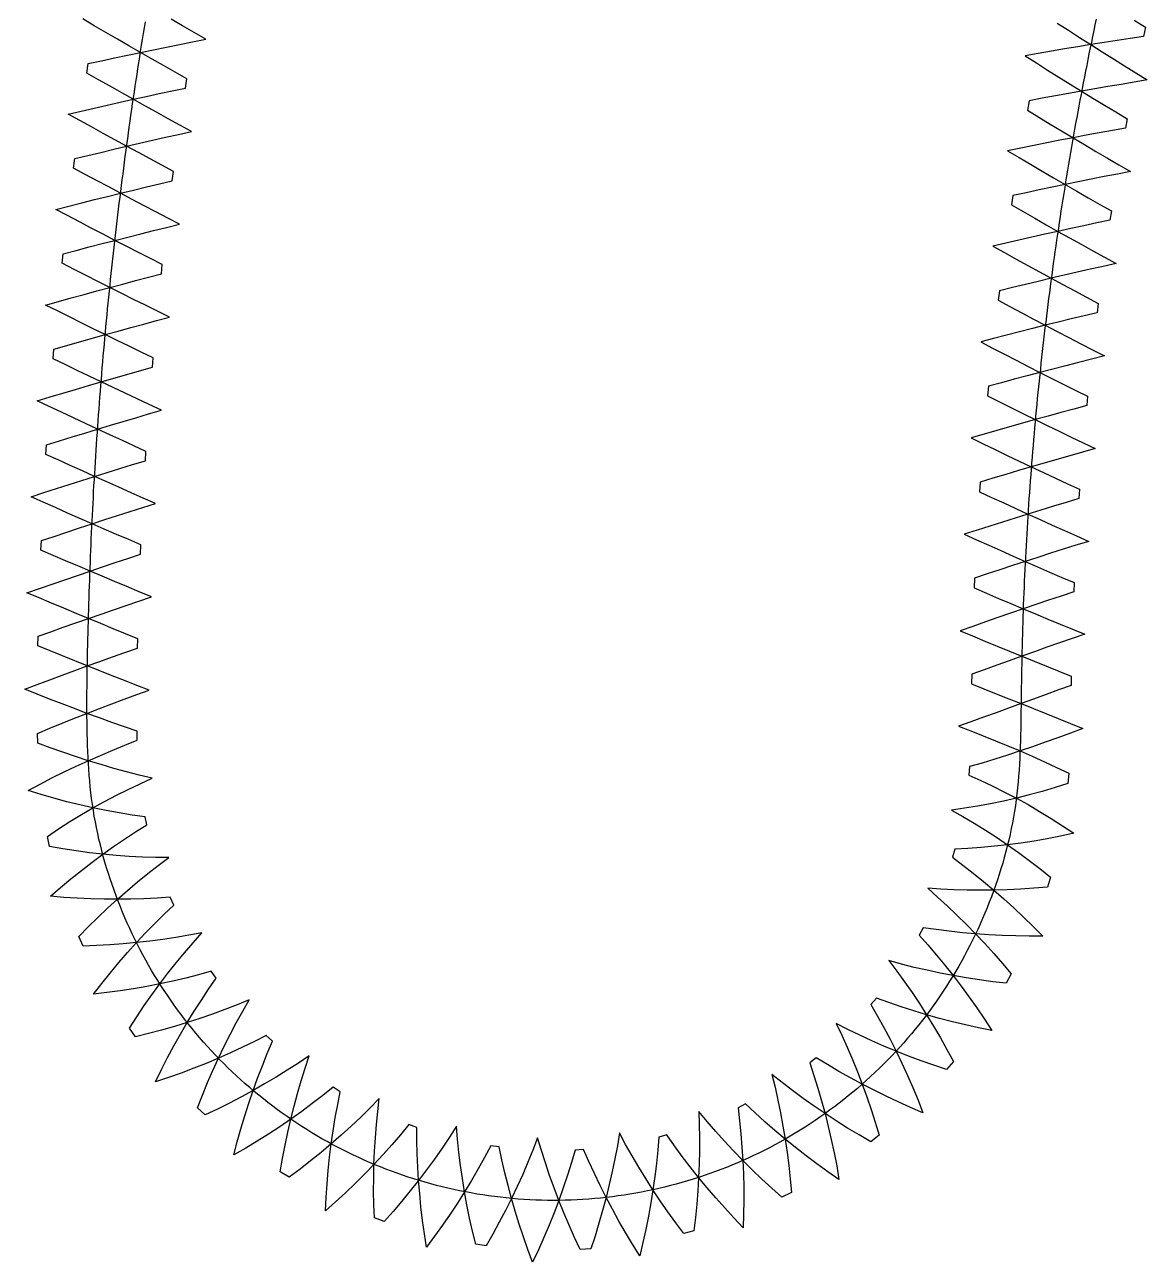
# Model space of a CAD drawing. Header units: metres. Extents: x -142 to 142, y -17 to 142.
# Drawn here: x -142 to -105.94, y -16.99 to 22.76 of the extents above; entities that cross this region are included whole.
import ezdxf

# ---------------------------------------------------------------- set-up
doc = ezdxf.new("R2010")
doc.units = ezdxf.units.M
for name, color, linetype in [('contour', 1, 'Continuous'), ('inner', 5, 'Continuous'), ('outer', 3, 'Continuous')]:
    doc.layers.add(name, color=color, linetype=linetype)

msp = doc.modelspace()

# ---------------------------------------------------------------- linework, layer by layer
at = {"layer": 'contour'}
msp.add_lwpolyline([(-107.582, 22.938), (-107.621, 22.752), (-107.66, 22.566), (-107.699, 22.381), (-107.738, 22.195), (-107.776, 22.009), (-107.814, 21.823), (-107.851, 21.637), (-107.888, 21.451), (-107.925, 21.264), (-107.962, 21.078), (-107.998, 20.892), (-108.034, 20.706), (-108.069, 20.519), (-108.104, 20.333), (-108.139, 20.146), (-108.174, 19.96), (-108.208, 19.773), (-108.242, 19.586), (-108.276, 19.399), (-108.309, 19.213), (-108.342, 19.026), (-108.375, 18.839), (-108.407, 18.652), (-108.439, 18.465), (-108.471, 18.278), (-108.502, 18.09), (-108.533, 17.903), (-108.564, 17.716), (-108.594, 17.529), (-108.625, 17.341), (-108.654, 17.154), (-108.684, 16.966), (-108.713, 16.779), (-108.742, 16.591), (-108.77, 16.404), (-108.798, 16.216), (-108.826, 16.028), (-108.853, 15.84), (-108.881, 15.653), (-108.908, 15.465), (-108.934, 15.277), (-108.96, 15.089), (-108.986, 14.901), (-109.012, 14.713), (-109.037, 14.525), (-109.062, 14.336), (-109.086, 14.148), (-109.111, 13.96), (-109.134, 13.772), (-109.158, 13.583), (-109.181, 13.395), (-109.204, 13.207), (-109.227, 13.018), (-109.249, 12.83), (-109.271, 12.641), (-109.293, 12.453), (-109.314, 12.264), (-109.335, 12.076), (-109.356, 11.887), (-109.376, 11.698), (-109.396, 11.51), (-109.416, 11.321), (-109.435, 11.132), (-109.454, 10.943), (-109.473, 10.754), (-109.491, 10.565), (-109.51, 10.377), (-109.527, 10.188), (-109.545, 9.999), (-109.562, 9.81), (-109.578, 9.621), (-109.595, 9.432), (-109.611, 9.242), (-109.627, 9.053), (-109.642, 8.864), (-109.657, 8.675), (-109.672, 8.486), (-109.686, 8.297), (-109.701, 8.107), (-109.714, 7.918), (-109.728, 7.729), (-109.741, 7.539), (-109.754, 7.35), (-109.767, 7.161), (-109.779, 6.971), (-109.791, 6.782), (-109.802, 6.592), (-109.814, 6.403), (-109.825, 6.214), (-109.835, 6.024), (-109.846, 5.834), (-109.856, 5.645), (-109.865, 5.455), (-109.875, 5.266), (-109.884, 5.076), (-109.892, 4.887), (-109.9, 4.697), (-109.908, 4.508), (-109.916, 4.318), (-109.923, 4.128), (-109.929, 3.939), (-109.936, 3.749), (-109.942, 3.559), (-109.947, 3.37), (-109.953, 3.18), (-109.958, 2.991), (-109.962, 2.801), (-109.967, 2.611), (-109.971, 2.422), (-109.975, 2.232), (-109.978, 2.042), (-109.982, 1.852), (-109.985, 1.663), (-109.988, 1.473), (-109.991, 1.283), (-109.994, 1.093), (-109.996, 0.903), (-109.999, 0.713), (-110.002, 0.523), (-110.004, 0.333), (-110.008, 0.143), (-110.012, -0.047), (-110.017, -0.237), (-110.023, -0.426), (-110.03, -0.616), (-110.038, -0.805), (-110.048, -0.995), (-110.06, -1.184), (-110.074, -1.373), (-110.089, -1.562), (-110.108, -1.75), (-110.128, -1.938), (-110.151, -2.126), (-110.178, -2.314), (-110.207, -2.501), (-110.238, -2.688), (-110.273, -2.874), (-110.31, -3.06), (-110.35, -3.246), (-110.392, -3.431), (-110.437, -3.615), (-110.484, -3.799), (-110.534, -3.983), (-110.586, -4.165), (-110.641, -4.347), (-110.698, -4.529), (-110.757, -4.709), (-110.818, -4.889), (-110.882, -5.068), (-110.948, -5.246), (-111.016, -5.424), (-111.086, -5.6), (-111.158, -5.776), (-111.232, -5.951), (-111.309, -6.124), (-111.387, -6.297), (-111.468, -6.469), (-111.551, -6.639), (-111.636, -6.809), (-111.723, -6.978), (-111.812, -7.145), (-111.903, -7.311), (-111.996, -7.476), (-112.092, -7.64), (-112.189, -7.803), (-112.289, -7.964), (-112.391, -8.125), (-112.494, -8.284), (-112.6, -8.441), (-112.708, -8.597), (-112.818, -8.752), (-112.929, -8.905), (-113.043, -9.057), (-113.159, -9.208), (-113.276, -9.357), (-113.395, -9.505), (-113.517, -9.651), (-113.64, -9.795), (-113.765, -9.938), (-113.891, -10.08), (-114.02, -10.219), (-114.15, -10.357), (-114.282, -10.494), (-114.416, -10.629), (-114.551, -10.762), (-114.688, -10.893), (-114.827, -11.023), (-114.967, -11.15), (-115.109, -11.276), (-115.252, -11.401), (-115.397, -11.523), (-115.544, -11.644), (-115.692, -11.762), (-115.841, -11.879), (-115.992, -11.994), (-116.145, -12.107), (-116.299, -12.218), (-116.454, -12.327), (-116.61, -12.434), (-116.768, -12.54), (-116.928, -12.643), (-117.088, -12.744), (-117.25, -12.843), (-117.413, -12.94), (-117.578, -13.035), (-117.743, -13.128), (-117.91, -13.218), (-118.078, -13.307), (-118.247, -13.394), (-118.417, -13.478), (-118.588, -13.56), (-118.76, -13.64), (-118.933, -13.718), (-119.107, -13.794), (-119.282, -13.867), (-119.458, -13.938), (-119.634, -14.007), (-119.812, -14.074), (-119.991, -14.139), (-120.17, -14.201), (-120.35, -14.261), (-120.531, -14.319), (-120.712, -14.374), (-120.894, -14.427), (-121.077, -14.478), (-121.261, -14.526), (-121.445, -14.573), (-121.629, -14.616), (-121.815, -14.658), (-122, -14.697), (-122.187, -14.734), (-122.373, -14.768), (-122.56, -14.8), (-122.748, -14.83), (-122.935, -14.857), (-123.124, -14.882), (-123.312, -14.905), (-123.501, -14.925), (-123.69, -14.943), (-123.879, -14.958), (-124.068, -14.971), (-124.258, -14.982), (-124.447, -14.99), (-124.637, -14.996), (-124.827, -14.999), (-125.016, -15), (-125.206, -14.999), (-125.396, -14.995), (-125.586, -14.989), (-125.775, -14.98), (-125.965, -14.969), (-126.154, -14.955), (-126.343, -14.94), (-126.532, -14.921), (-126.721, -14.901), (-126.909, -14.878), (-127.097, -14.853), (-127.285, -14.825), (-127.472, -14.795), (-127.659, -14.762), (-127.846, -14.728), (-128.032, -14.69), (-128.218, -14.651), (-128.403, -14.609), (-128.587, -14.565), (-128.771, -14.518), (-128.954, -14.469), (-129.137, -14.418), (-129.319, -14.365), (-129.501, -14.309), (-129.681, -14.251), (-129.861, -14.19), (-130.04, -14.128), (-130.219, -14.063), (-130.396, -13.996), (-130.573, -13.926), (-130.749, -13.855), (-130.924, -13.781), (-131.097, -13.705), (-131.27, -13.627), (-131.442, -13.546), (-131.613, -13.464), (-131.783, -13.379), (-131.952, -13.292), (-132.119, -13.203), (-132.286, -13.112), (-132.451, -13.019), (-132.615, -12.923), (-132.778, -12.826), (-132.94, -12.726), (-133.1, -12.625), (-133.259, -12.522), (-133.417, -12.416), (-133.573, -12.309), (-133.728, -12.199), (-133.882, -12.088), (-134.034, -11.974), (-134.185, -11.859), (-134.334, -11.742), (-134.482, -11.623), (-134.628, -11.502), (-134.773, -11.379), (-134.916, -11.255), (-135.058, -11.128), (-135.198, -11), (-135.336, -10.87), (-135.473, -10.739), (-135.608, -10.605), (-135.741, -10.47), (-135.873, -10.334), (-136.003, -10.195), (-136.131, -10.055), (-136.257, -9.913), (-136.382, -9.77), (-136.505, -9.625), (-136.625, -9.479), (-136.744, -9.331), (-136.862, -9.182), (-136.977, -9.031), (-137.09, -8.879), (-137.201, -8.725), (-137.311, -8.57), (-137.418, -8.414), (-137.524, -8.256), (-137.627, -8.097), (-137.728, -7.937), (-137.827, -7.775), (-137.925, -7.612), (-138.02, -7.448), (-138.113, -7.283), (-138.204, -7.116), (-138.292, -6.948), (-138.379, -6.78), (-138.464, -6.61), (-138.546, -6.439), (-138.627, -6.267), (-138.705, -6.094), (-138.781, -5.92), (-138.855, -5.745), (-138.927, -5.57), (-138.997, -5.393), (-139.065, -5.215), (-139.13, -5.037), (-139.193, -4.858), (-139.254, -4.678), (-139.313, -4.497), (-139.369, -4.316), (-139.423, -4.134), (-139.475, -3.951), (-139.524, -3.767), (-139.57, -3.583), (-139.615, -3.399), (-139.656, -3.214), (-139.695, -3.028), (-139.731, -2.842), (-139.765, -2.656), (-139.795, -2.469), (-139.824, -2.281), (-139.849, -2.094), (-139.872, -1.906), (-139.892, -1.717), (-139.911, -1.529), (-139.927, -1.34), (-139.941, -1.151), (-139.953, -0.962), (-139.964, -0.772), (-139.973, -0.583), (-139.98, -0.393), (-139.986, -0.203), (-139.991, -0.013), (-139.994, 0.177), (-139.997, 0.367), (-139.999, 0.556), (-140, 0.746), (-140, 0.936), (-140, 1.126), (-139.999, 1.316), (-139.998, 1.506), (-139.996, 1.695), (-139.993, 1.885), (-139.99, 2.075), (-139.987, 2.265), (-139.983, 2.454), (-139.979, 2.644), (-139.974, 2.834), (-139.97, 3.023), (-139.965, 3.213), (-139.959, 3.403), (-139.954, 3.593), (-139.948, 3.782), (-139.943, 3.972), (-139.937, 4.162), (-139.931, 4.351), (-139.925, 4.541), (-139.918, 4.731), (-139.912, 4.92), (-139.905, 5.11), (-139.898, 5.3), (-139.891, 5.489), (-139.884, 5.679), (-139.876, 5.868), (-139.868, 6.058), (-139.86, 6.248), (-139.852, 6.437), (-139.843, 6.627), (-139.834, 6.816), (-139.825, 7.006), (-139.815, 7.196), (-139.805, 7.385), (-139.795, 7.575), (-139.785, 7.764), (-139.774, 7.954), (-139.763, 8.143), (-139.752, 8.332), (-139.741, 8.522), (-139.729, 8.711), (-139.717, 8.901), (-139.705, 9.09), (-139.692, 9.279), (-139.679, 9.469), (-139.666, 9.658), (-139.653, 9.847), (-139.64, 10.037), (-139.626, 10.226), (-139.612, 10.415), (-139.598, 10.605), (-139.583, 10.794), (-139.568, 10.983), (-139.553, 11.172), (-139.538, 11.361), (-139.523, 11.55), (-139.507, 11.74), (-139.491, 11.929), (-139.475, 12.118), (-139.458, 12.307), (-139.441, 12.496), (-139.424, 12.685), (-139.407, 12.874), (-139.389, 13.063), (-139.371, 13.252), (-139.353, 13.441), (-139.335, 13.63), (-139.316, 13.818), (-139.298, 14.007), (-139.278, 14.196), (-139.259, 14.385), (-139.239, 14.574), (-139.22, 14.762), (-139.199, 14.951), (-139.179, 15.14), (-139.158, 15.328), (-139.137, 15.517), (-139.116, 15.706), (-139.095, 15.894), (-139.073, 16.083), (-139.051, 16.271), (-139.029, 16.46), (-139.007, 16.648), (-138.984, 16.837), (-138.961, 17.025), (-138.938, 17.213), (-138.914, 17.402), (-138.891, 17.59), (-138.867, 17.778), (-138.842, 17.966), (-138.818, 18.155), (-138.793, 18.343), (-138.768, 18.531), (-138.743, 18.719), (-138.717, 18.907), (-138.692, 19.095), (-138.666, 19.283), (-138.639, 19.471), (-138.613, 19.659), (-138.586, 19.847), (-138.559, 20.035), (-138.532, 20.222), (-138.504, 20.41), (-138.476, 20.598), (-138.448, 20.786), (-138.42, 20.973), (-138.392, 21.161), (-138.363, 21.348), (-138.334, 21.536), (-138.304, 21.724), (-138.275, 21.911), (-138.245, 22.098), (-138.215, 22.286), (-138.185, 22.473), (-138.154, 22.66), (-138.123, 22.848)], dxfattribs=at)
at = {"layer": 'inner'}
msp.add_lwpolyline([(-108.835, 22.811), (-108.475, 22.578), (-108.114, 22.347), (-107.753, 22.117), (-107.392, 21.888), (-107.03, 21.66), (-106.668, 21.433), (-106.305, 21.208), (-105.942, 20.983), (-106.364, 20.913), (-106.785, 20.842), (-107.206, 20.771), (-107.628, 20.698), (-108.049, 20.624), (-108.471, 20.549), (-108.892, 20.473), (-109.314, 20.395), (-109.735, 20.317), (-109.791, 20.013), (-109.425, 19.79), (-109.058, 19.568), (-108.692, 19.347), (-108.324, 19.127), (-107.957, 18.908), (-107.589, 18.69), (-107.22, 18.473), (-106.851, 18.257), (-106.482, 18.042), (-106.902, 17.961), (-107.321, 17.879), (-107.74, 17.796), (-108.159, 17.711), (-108.579, 17.625), (-108.998, 17.539), (-109.417, 17.451), (-109.836, 17.362), (-110.255, 17.272), (-110.303, 16.967), (-109.931, 16.754), (-109.558, 16.542), (-109.185, 16.331), (-108.812, 16.121), (-108.439, 15.912), (-108.065, 15.705), (-107.69, 15.498), (-107.316, 15.293), (-106.941, 15.088), (-107.358, 14.995), (-107.775, 14.902), (-108.191, 14.807), (-108.608, 14.711), (-109.025, 14.614), (-109.442, 14.515), (-109.858, 14.416), (-110.275, 14.315), (-110.691, 14.213), (-110.73, 13.907), (-110.352, 13.705), (-109.974, 13.503), (-109.596, 13.303), (-109.217, 13.103), (-108.838, 12.905), (-108.458, 12.708), (-108.078, 12.512), (-107.698, 12.317), (-107.317, 12.123), (-107.732, 12.018), (-108.146, 11.913), (-108.56, 11.807), (-108.974, 11.699), (-109.388, 11.59), (-109.801, 11.481), (-110.215, 11.37), (-110.629, 11.258), (-111.042, 11.144), (-111.073, 10.837), (-110.689, 10.645), (-110.306, 10.454), (-109.922, 10.264), (-109.538, 10.075), (-109.153, 9.888), (-108.768, 9.701), (-108.383, 9.516), (-107.998, 9.332), (-107.612, 9.148), (-108.023, 9.032), (-108.434, 8.915), (-108.845, 8.798), (-109.256, 8.679), (-109.666, 8.558), (-110.077, 8.437), (-110.487, 8.315), (-110.898, 8.191), (-111.308, 8.067), (-111.33, 7.759), (-110.941, 7.578), (-110.553, 7.397), (-110.164, 7.218), (-109.774, 7.04), (-109.385, 6.863), (-108.995, 6.686), (-108.605, 6.512), (-108.215, 6.338), (-107.824, 6.165), (-108.232, 6.038), (-108.64, 5.91), (-109.047, 5.781), (-109.455, 5.651), (-109.862, 5.52), (-110.269, 5.387), (-110.676, 5.254), (-111.083, 5.119), (-111.489, 4.983), (-111.503, 4.674), (-111.109, 4.503), (-110.716, 4.334), (-110.322, 4.166), (-109.927, 3.999), (-109.533, 3.833), (-109.138, 3.669), (-108.743, 3.506), (-108.347, 3.344), (-107.952, 3.183), (-108.356, 3.044), (-108.759, 2.904), (-109.163, 2.762), (-109.566, 2.62), (-109.969, 2.477), (-110.373, 2.333), (-110.776, 2.188), (-111.178, 2.043), (-111.581, 1.896), (-111.586, 1.59), (-111.189, 1.43), (-110.791, 1.271), (-110.393, 1.113), (-109.996, 0.955), (-109.598, 0.797), (-109.2, 0.639), (-108.802, 0.48), (-108.405, 0.319), (-108.007, 0.156), (-108.41, 0.007), (-108.814, -0.141), (-109.218, -0.286), (-109.623, -0.429), (-110.028, -0.567), (-110.434, -0.701), (-110.841, -0.83), (-111.248, -0.954), (-111.656, -1.068), (-111.677, -1.344), (-111.291, -1.518), (-110.907, -1.699), (-110.525, -1.887), (-110.146, -2.085), (-109.771, -2.291), (-109.398, -2.507), (-109.028, -2.731), (-108.663, -2.966), (-108.301, -3.21), (-108.726, -3.301), (-109.152, -3.384), (-109.577, -3.458), (-110.003, -3.524), (-110.428, -3.58), (-110.853, -3.627), (-111.277, -3.666), (-111.7, -3.697), (-112.122, -3.718), (-112.202, -3.977), (-111.863, -4.231), (-111.529, -4.493), (-111.197, -4.761), (-110.871, -5.036), (-110.548, -5.318), (-110.229, -5.607), (-109.914, -5.901), (-109.604, -6.204), (-109.299, -6.515), (-109.734, -6.515), (-110.167, -6.508), (-110.598, -6.493), (-111.027, -6.471), (-111.455, -6.441), (-111.881, -6.403), (-112.304, -6.357), (-112.726, -6.304), (-113.144, -6.242), (-113.272, -6.481), (-112.991, -6.797), (-112.714, -7.119), (-112.442, -7.447), (-112.176, -7.781), (-111.916, -8.122), (-111.661, -8.468), (-111.412, -8.82), (-111.169, -9.179), (-110.933, -9.545), (-111.359, -9.46), (-111.782, -9.366), (-112.201, -9.264), (-112.618, -9.156), (-113.03, -9.041), (-113.439, -8.917), (-113.845, -8.786), (-114.247, -8.649), (-114.644, -8.504), (-114.818, -8.711), (-114.606, -9.078), (-114.401, -9.449), (-114.201, -9.826), (-114.008, -10.207), (-113.822, -10.593), (-113.643, -10.984), (-113.47, -11.379), (-113.304, -11.779), (-113.146, -12.185), (-113.547, -12.015), (-113.942, -11.838), (-114.332, -11.654), (-114.718, -11.464), (-115.099, -11.268), (-115.475, -11.064), (-115.846, -10.855), (-116.212, -10.639), (-116.572, -10.417), (-116.783, -10.585), (-116.65, -10.987), (-116.524, -11.392), (-116.404, -11.801), (-116.292, -12.213), (-116.187, -12.629), (-116.09, -13.048), (-116.001, -13.47), (-115.918, -13.895), (-115.846, -14.325), (-116.204, -14.078), (-116.555, -13.825), (-116.901, -13.566), (-117.24, -13.302), (-117.574, -13.033), (-117.901, -12.757), (-118.222, -12.477), (-118.537, -12.192), (-118.845, -11.903), (-119.086, -12.024), (-119.036, -12.444), (-118.994, -12.867), (-118.96, -13.292), (-118.933, -13.718), (-118.914, -14.146), (-118.904, -14.576), (-118.901, -15.008), (-118.906, -15.441), (-118.921, -15.876), (-119.223, -15.562), (-119.516, -15.243), (-119.802, -14.92), (-120.081, -14.593), (-120.354, -14.262), (-120.619, -13.927), (-120.876, -13.588), (-121.127, -13.245), (-121.371, -12.899), (-121.631, -12.969), (-121.667, -13.391), (-121.711, -13.814), (-121.763, -14.236), (-121.823, -14.66), (-121.891, -15.083), (-121.968, -15.506), (-122.052, -15.929), (-122.144, -16.352), (-122.246, -16.775), (-122.479, -16.407), (-122.702, -16.036), (-122.917, -15.662), (-123.124, -15.285), (-123.324, -14.906), (-123.516, -14.524), (-123.7, -14.14), (-123.877, -13.754), (-124.046, -13.366), (-124.316, -13.382), (-124.435, -13.788), (-124.564, -14.193), (-124.7, -14.597), (-124.843, -14.999), (-124.996, -15.4), (-125.156, -15.799), (-125.324, -16.196), (-125.5, -16.592), (-125.684, -16.986), (-125.838, -16.579), (-125.982, -16.17), (-126.117, -15.76), (-126.244, -15.349), (-126.364, -14.938), (-126.475, -14.525), (-126.577, -14.112), (-126.673, -13.698), (-126.76, -13.284), (-127.028, -13.246), (-127.227, -13.619), (-127.434, -13.99), (-127.649, -14.357), (-127.871, -14.723), (-128.1, -15.085), (-128.338, -15.443), (-128.583, -15.798), (-128.835, -16.151), (-129.094, -16.499), (-129.163, -16.069), (-129.222, -15.64), (-129.272, -15.211), (-129.313, -14.783), (-129.347, -14.356), (-129.373, -13.93), (-129.39, -13.504), (-129.4, -13.079), (-129.402, -12.656), (-129.657, -12.565), (-129.926, -12.891), (-130.204, -13.212), (-130.489, -13.529), (-130.78, -13.842), (-131.078, -14.15), (-131.383, -14.453), (-131.695, -14.752), (-132.012, -15.046), (-132.336, -15.335), (-132.317, -14.9), (-132.289, -14.468), (-132.251, -14.038), (-132.205, -13.61), (-132.152, -13.185), (-132.092, -12.762), (-132.022, -12.342), (-131.946, -11.924), (-131.863, -11.509), (-132.095, -11.368), (-132.424, -11.633), (-132.761, -11.891), (-133.103, -12.144), (-133.452, -12.392), (-133.806, -12.634), (-134.166, -12.869), (-134.531, -13.099), (-134.902, -13.323), (-135.277, -13.541), (-135.17, -13.119), (-135.055, -12.701), (-134.932, -12.288), (-134.801, -11.878), (-134.664, -11.472), (-134.519, -11.07), (-134.366, -10.673), (-134.207, -10.279), (-134.042, -9.889), (-134.241, -9.704), (-134.617, -9.897), (-134.999, -10.083), (-135.385, -10.261), (-135.776, -10.434), (-136.172, -10.599), (-136.572, -10.757), (-136.976, -10.909), (-137.384, -11.053), (-137.796, -11.192), (-137.606, -10.8), (-137.41, -10.414), (-137.205, -10.033), (-136.995, -9.658), (-136.778, -9.288), (-136.555, -8.924), (-136.326, -8.565), (-136.091, -8.212), (-135.85, -7.864), (-136.008, -7.642), (-136.415, -7.755), (-136.826, -7.86), (-137.241, -7.957), (-137.658, -8.047), (-138.079, -8.129), (-138.503, -8.203), (-138.93, -8.269), (-139.359, -8.328), (-139.79, -8.38), (-139.524, -8.036), (-139.254, -7.697), (-138.977, -7.365), (-138.695, -7.041), (-138.408, -6.722), (-138.116, -6.41), (-137.819, -6.105), (-137.517, -5.807), (-137.212, -5.514), (-137.322, -5.263), (-137.744, -5.292), (-138.168, -5.313), (-138.594, -5.325), (-139.021, -5.33), (-139.45, -5.327), (-139.88, -5.316), (-140.311, -5.296), (-140.743, -5.269), (-141.176, -5.234), (-140.848, -4.95), (-140.516, -4.671), (-140.179, -4.4), (-139.838, -4.138), (-139.493, -3.883), (-139.145, -3.636), (-138.792, -3.397), (-138.436, -3.167), (-138.077, -2.944), (-138.133, -2.68), (-138.551, -2.623), (-138.97, -2.557), (-139.388, -2.48), (-139.807, -2.394), (-140.225, -2.299), (-140.643, -2.195), (-141.059, -2.081), (-141.475, -1.961), (-141.89, -1.834), (-141.508, -1.63), (-141.123, -1.431), (-140.736, -1.24), (-140.348, -1.057), (-139.958, -0.88), (-139.566, -0.708), (-139.174, -0.541), (-138.78, -0.38), (-138.385, -0.222), (-138.392, 0.067), (-138.795, 0.205), (-139.197, 0.347), (-139.598, 0.493), (-139.999, 0.642), (-140.4, 0.793), (-140.8, 0.946), (-141.2, 1.102), (-141.599, 1.259), (-141.998, 1.418), (-141.597, 1.571), (-141.195, 1.722), (-140.793, 1.871), (-140.391, 2.019), (-139.989, 2.164), (-139.586, 2.309), (-139.183, 2.452), (-138.78, 2.594), (-138.376, 2.735), (-138.369, 3.036), (-138.764, 3.197), (-139.16, 3.36), (-139.556, 3.523), (-139.951, 3.686), (-140.347, 3.85), (-140.742, 4.015), (-141.137, 4.18), (-141.532, 4.346), (-141.927, 4.512), (-141.522, 4.652), (-141.117, 4.792), (-140.712, 4.932), (-140.307, 5.07), (-139.902, 5.208), (-139.496, 5.345), (-139.091, 5.482), (-138.685, 5.617), (-138.28, 5.752), (-138.267, 6.053), (-138.66, 6.22), (-139.053, 6.389), (-139.446, 6.559), (-139.838, 6.729), (-140.23, 6.901), (-140.622, 7.073), (-141.014, 7.247), (-141.406, 7.421), (-141.797, 7.596), (-141.389, 7.729), (-140.981, 7.86), (-140.573, 7.991), (-140.165, 8.121), (-139.757, 8.249), (-139.349, 8.377), (-138.94, 8.504), (-138.532, 8.63), (-138.123, 8.755), (-138.104, 9.056), (-138.493, 9.233), (-138.882, 9.411), (-139.27, 9.589), (-139.659, 9.769), (-140.047, 9.949), (-140.435, 10.13), (-140.823, 10.312), (-141.21, 10.495), (-141.598, 10.678), (-141.187, 10.802), (-140.777, 10.924), (-140.366, 11.046), (-139.955, 11.167), (-139.544, 11.287), (-139.133, 11.406), (-138.722, 11.524), (-138.311, 11.641), (-137.9, 11.758), (-137.874, 12.058), (-138.259, 12.243), (-138.644, 12.429), (-139.029, 12.616), (-139.413, 12.804), (-139.798, 12.992), (-140.182, 13.182), (-140.565, 13.372), (-140.949, 13.563), (-141.332, 13.755), (-140.919, 13.87), (-140.506, 13.983), (-140.093, 14.096), (-139.679, 14.208), (-139.266, 14.319), (-138.852, 14.429), (-138.439, 14.538), (-138.025, 14.647), (-137.611, 14.754), (-137.579, 15.053), (-137.96, 15.247), (-138.341, 15.441), (-138.722, 15.636), (-139.102, 15.832), (-139.482, 16.029), (-139.862, 16.227), (-140.241, 16.426), (-140.621, 16.625), (-141, 16.826), (-140.584, 16.931), (-140.169, 17.036), (-139.753, 17.139), (-139.337, 17.242), (-138.921, 17.344), (-138.506, 17.445), (-138.09, 17.546), (-137.674, 17.645), (-137.258, 17.743), (-137.219, 18.042), (-137.596, 18.244), (-137.972, 18.446), (-138.349, 18.65), (-138.725, 18.854), (-139.1, 19.059), (-139.476, 19.265), (-139.851, 19.472), (-140.226, 19.68), (-140.6, 19.888), (-140.183, 19.984), (-139.765, 20.08), (-139.347, 20.175), (-138.929, 20.268), (-138.511, 20.361), (-138.093, 20.453), (-137.676, 20.544), (-137.258, 20.635), (-136.84, 20.724), (-136.794, 21.022), (-137.167, 21.232), (-137.539, 21.442), (-137.91, 21.654), (-138.282, 21.866), (-138.653, 22.08), (-139.024, 22.294), (-139.394, 22.509), (-139.765, 22.724), (-140.135, 22.941)], dxfattribs=at)
at = {"layer": 'outer'}
msp.add_lwpolyline([(-106.361, 22.908), (-106.001, 22.677), (-106.064, 22.383), (-106.486, 22.318), (-106.909, 22.253), (-107.331, 22.186), (-107.753, 22.117), (-108.176, 22.048), (-108.598, 21.978), (-109.021, 21.906), (-109.443, 21.833), (-109.866, 21.76), (-109.503, 21.531), (-109.141, 21.302), (-108.777, 21.075), (-108.413, 20.849), (-108.049, 20.624), (-107.685, 20.4), (-107.32, 20.177), (-106.954, 19.955), (-106.589, 19.734), (-106.643, 19.439), (-107.063, 19.363), (-107.484, 19.285), (-107.904, 19.206), (-108.324, 19.127), (-108.745, 19.046), (-109.165, 18.964), (-109.585, 18.88), (-110.006, 18.796), (-110.426, 18.711), (-110.057, 18.492), (-109.688, 18.273), (-109.319, 18.056), (-108.949, 17.84), (-108.579, 17.625), (-108.208, 17.412), (-107.837, 17.199), (-107.466, 16.987), (-107.094, 16.777), (-107.14, 16.48), (-107.558, 16.392), (-107.976, 16.303), (-108.394, 16.213), (-108.812, 16.121), (-109.23, 16.029), (-109.648, 15.935), (-110.066, 15.84), (-110.484, 15.744), (-110.902, 15.647), (-110.527, 15.438), (-110.152, 15.231), (-109.777, 15.024), (-109.401, 14.818), (-109.025, 14.614), (-108.649, 14.41), (-108.272, 14.208), (-107.895, 14.006), (-107.517, 13.806), (-107.555, 13.508), (-107.971, 13.409), (-108.386, 13.308), (-108.801, 13.206), (-109.217, 13.103), (-109.632, 12.999), (-110.047, 12.894), (-110.462, 12.788), (-110.877, 12.68), (-111.292, 12.572), (-110.912, 12.373), (-110.531, 12.176), (-110.151, 11.98), (-109.769, 11.784), (-109.388, 11.59), (-109.006, 11.397), (-108.624, 11.205), (-108.241, 11.015), (-107.858, 10.825), (-107.888, 10.526), (-108.3, 10.415), (-108.713, 10.303), (-109.125, 10.19), (-109.538, 10.075), (-109.95, 9.96), (-110.362, 9.843), (-110.774, 9.725), (-111.186, 9.606), (-111.597, 9.486), (-111.212, 9.299), (-110.826, 9.112), (-110.44, 8.926), (-110.053, 8.742), (-109.666, 8.558), (-109.279, 8.376), (-108.892, 8.195), (-108.504, 8.015), (-108.116, 7.836), (-108.138, 7.536), (-108.547, 7.413), (-108.956, 7.29), (-109.365, 7.166), (-109.774, 7.04), (-110.183, 6.913), (-110.592, 6.785), (-111.001, 6.656), (-111.409, 6.526), (-111.818, 6.395), (-111.427, 6.218), (-111.036, 6.042), (-110.645, 5.867), (-110.254, 5.693), (-109.862, 5.52), (-109.47, 5.348), (-109.078, 5.178), (-108.685, 5.008), (-108.293, 4.841), (-108.305, 4.541), (-108.711, 4.407), (-109.117, 4.273), (-109.522, 4.136), (-109.927, 3.999), (-110.332, 3.86), (-110.737, 3.72), (-111.142, 3.579), (-111.546, 3.436), (-111.95, 3.293), (-111.555, 3.128), (-111.159, 2.964), (-110.762, 2.8), (-110.366, 2.638), (-109.969, 2.477), (-109.573, 2.317), (-109.176, 2.157), (-108.779, 1.998), (-108.382, 1.84), (-108.387, 1.538), (-108.789, 1.393), (-109.191, 1.247), (-109.593, 1.101), (-109.996, 0.955), (-110.398, 0.808), (-110.8, 0.662), (-111.202, 0.516), (-111.604, 0.372), (-112.007, 0.231), (-111.61, 0.076), (-111.213, -0.081), (-110.817, -0.24), (-110.422, -0.402), (-110.028, -0.567), (-109.635, -0.737), (-109.243, -0.913), (-108.852, -1.093), (-108.463, -1.282), (-108.488, -1.614), (-108.901, -1.743), (-109.315, -1.865), (-109.73, -1.98), (-110.146, -2.085), (-110.563, -2.18), (-110.98, -2.266), (-111.397, -2.342), (-111.813, -2.408), (-112.23, -2.463), (-111.863, -2.67), (-111.5, -2.885), (-111.139, -3.109), (-110.781, -3.34), (-110.428, -3.58), (-110.078, -3.828), (-109.732, -4.083), (-109.39, -4.346), (-109.052, -4.618), (-109.15, -4.941), (-109.582, -4.976), (-110.012, -5.004), (-110.442, -5.024), (-110.871, -5.036), (-111.298, -5.04), (-111.724, -5.036), (-112.149, -5.025), (-112.571, -5.005), (-112.992, -4.976), (-112.676, -5.257), (-112.364, -5.543), (-112.057, -5.837), (-111.753, -6.135), (-111.455, -6.441), (-111.162, -6.754), (-110.873, -7.072), (-110.589, -7.397), (-110.31, -7.729), (-110.471, -8.027), (-110.901, -7.977), (-111.328, -7.919), (-111.754, -7.854), (-112.176, -7.781), (-112.596, -7.7), (-113.012, -7.611), (-113.426, -7.516), (-113.836, -7.411), (-114.242, -7.298), (-113.988, -7.635), (-113.74, -7.978), (-113.498, -8.327), (-113.261, -8.681), (-113.03, -9.041), (-112.806, -9.406), (-112.588, -9.777), (-112.376, -10.152), (-112.17, -10.534), (-112.388, -10.793), (-112.799, -10.657), (-113.206, -10.513), (-113.609, -10.364), (-114.008, -10.207), (-114.403, -10.042), (-114.793, -9.871), (-115.179, -9.694), (-115.559, -9.509), (-115.934, -9.317), (-115.753, -9.698), (-115.58, -10.084), (-115.413, -10.475), (-115.252, -10.869), (-115.099, -11.268), (-114.953, -11.671), (-114.814, -12.078), (-114.682, -12.489), (-114.557, -12.903), (-114.823, -13.114), (-115.198, -12.898), (-115.568, -12.675), (-115.932, -12.447), (-116.292, -12.213), (-116.645, -11.973), (-116.992, -11.726), (-117.335, -11.475), (-117.671, -11.218), (-117.999, -10.954), (-117.898, -11.363), (-117.806, -11.776), (-117.721, -12.192), (-117.644, -12.611), (-117.574, -13.033), (-117.512, -13.457), (-117.458, -13.884), (-117.412, -14.312), (-117.373, -14.744), (-117.676, -14.897), (-118, -14.609), (-118.317, -14.317), (-118.628, -14.02), (-118.933, -13.718), (-119.23, -13.411), (-119.521, -13.1), (-119.805, -12.785), (-120.083, -12.465), (-120.351, -12.14), (-120.334, -12.561), (-120.328, -12.985), (-120.329, -13.409), (-120.337, -13.835), (-120.354, -14.262), (-120.379, -14.69), (-120.412, -15.119), (-120.453, -15.548), (-120.502, -15.979), (-120.829, -16.067), (-121.089, -15.72), (-121.34, -15.37), (-121.585, -15.016), (-121.823, -14.66), (-122.052, -14.299), (-122.274, -13.936), (-122.489, -13.569), (-122.697, -13.2), (-122.895, -12.828), (-122.963, -13.244), (-123.041, -13.66), (-123.128, -14.076), (-123.222, -14.491), (-123.324, -14.906), (-123.435, -15.32), (-123.555, -15.733), (-123.681, -16.146), (-123.816, -16.557), (-124.154, -16.578), (-124.338, -16.186), (-124.514, -15.792), (-124.683, -15.396), (-124.843, -14.999), (-124.996, -14.6), (-125.14, -14.199), (-125.276, -13.797), (-125.405, -13.394), (-125.525, -12.989), (-125.675, -13.383), (-125.835, -13.774), (-126.004, -14.164), (-126.18, -14.552), (-126.364, -14.938), (-126.556, -15.321), (-126.756, -15.702), (-126.964, -16.08), (-127.178, -16.456), (-127.513, -16.409), (-127.615, -15.987), (-127.708, -15.566), (-127.793, -15.144), (-127.871, -14.723), (-127.939, -14.301), (-127.999, -13.879), (-128.052, -13.458), (-128.097, -13.037), (-128.133, -12.617), (-128.36, -12.972), (-128.595, -13.323), (-128.839, -13.671), (-129.09, -14.015), (-129.347, -14.356), (-129.613, -14.693), (-129.886, -15.025), (-130.165, -15.354), (-130.451, -15.679), (-130.769, -15.565), (-130.785, -15.132), (-130.791, -14.7), (-130.789, -14.27), (-130.78, -13.842), (-130.762, -13.415), (-130.736, -12.99), (-130.702, -12.567), (-130.661, -12.145), (-130.613, -11.726), (-130.906, -12.028), (-131.207, -12.325), (-131.516, -12.616), (-131.831, -12.903), (-132.152, -13.185), (-132.48, -13.461), (-132.815, -13.732), (-133.155, -13.997), (-133.501, -14.258), (-133.789, -14.083), (-133.717, -13.655), (-133.636, -13.231), (-133.547, -12.81), (-133.452, -12.392), (-133.348, -11.978), (-133.237, -11.567), (-133.118, -11.159), (-132.993, -10.755), (-132.861, -10.354), (-133.21, -10.59), (-133.564, -10.821), (-133.926, -11.044), (-134.292, -11.261), (-134.664, -11.472), (-135.04, -11.677), (-135.423, -11.874), (-135.809, -12.066), (-136.201, -12.251), (-136.447, -12.022), (-136.29, -11.617), (-136.126, -11.218), (-135.954, -10.824), (-135.776, -10.434), (-135.592, -10.049), (-135.4, -9.669), (-135.202, -9.293), (-134.997, -8.922), (-134.787, -8.556), (-135.177, -8.717), (-135.57, -8.872), (-135.969, -9.018), (-136.372, -9.156), (-136.778, -9.288), (-137.188, -9.413), (-137.603, -9.53), (-138.02, -9.639), (-138.441, -9.742), (-138.636, -9.467), (-138.401, -9.102), (-138.159, -8.745), (-137.912, -8.393), (-137.658, -8.047), (-137.4, -7.707), (-137.135, -7.374), (-136.865, -7.047), (-136.589, -6.725), (-136.309, -6.409), (-136.724, -6.487), (-137.141, -6.559), (-137.56, -6.621), (-137.983, -6.676), (-138.408, -6.722), (-138.835, -6.762), (-139.264, -6.793), (-139.695, -6.816), (-140.127, -6.832), (-140.262, -6.525), (-139.959, -6.216), (-139.651, -5.913), (-139.338, -5.618), (-139.021, -5.33), (-138.7, -5.048), (-138.375, -4.773), (-138.045, -4.506), (-137.712, -4.245), (-137.375, -3.991), (-137.797, -3.985), (-138.219, -3.973), (-138.643, -3.952), (-139.067, -3.922), (-139.493, -3.883), (-139.919, -3.836), (-140.346, -3.779), (-140.773, -3.713), (-141.2, -3.639), (-141.27, -3.308), (-140.91, -3.065), (-140.546, -2.832), (-140.178, -2.609), (-139.807, -2.394), (-139.433, -2.188), (-139.056, -1.99), (-138.676, -1.802), (-138.294, -1.619), (-137.91, -1.443), (-138.321, -1.345), (-138.731, -1.24), (-139.14, -1.127), (-139.549, -1.006), (-139.958, -0.88), (-140.365, -0.748), (-140.772, -0.61), (-141.178, -0.467), (-141.583, -0.32), (-141.591, -0.001), (-141.194, 0.165), (-140.797, 0.328), (-140.398, 0.486), (-139.999, 0.642), (-139.6, 0.796), (-139.2, 0.947), (-138.8, 1.095), (-138.4, 1.243), (-137.999, 1.388), (-138.397, 1.54), (-138.796, 1.693), (-139.194, 1.848), (-139.591, 2.006), (-139.989, 2.164), (-140.386, 2.324), (-140.782, 2.486), (-141.179, 2.648), (-141.575, 2.812), (-141.568, 3.119), (-141.164, 3.262), (-140.76, 3.404), (-140.355, 3.546), (-139.951, 3.686), (-139.547, 3.827), (-139.143, 3.967), (-138.738, 4.106), (-138.333, 4.244), (-137.929, 4.382), (-138.324, 4.546), (-138.718, 4.711), (-139.113, 4.876), (-139.507, 5.042), (-139.902, 5.208), (-140.296, 5.375), (-140.69, 5.543), (-141.083, 5.712), (-141.477, 5.881), (-141.464, 6.189), (-141.058, 6.325), (-140.651, 6.461), (-140.245, 6.596), (-139.838, 6.729), (-139.431, 6.862), (-139.024, 6.994), (-138.617, 7.124), (-138.21, 7.254), (-137.803, 7.383), (-138.194, 7.554), (-138.585, 7.727), (-138.976, 7.9), (-139.367, 8.074), (-139.757, 8.249), (-140.147, 8.425), (-140.537, 8.602), (-140.927, 8.78), (-141.316, 8.959), (-141.297, 9.266), (-140.887, 9.393), (-140.478, 9.519), (-140.068, 9.644), (-139.659, 9.769), (-139.249, 9.892), (-138.839, 10.015), (-138.429, 10.136), (-138.019, 10.257), (-137.609, 10.377), (-137.997, 10.558), (-138.384, 10.739), (-138.771, 10.921), (-139.158, 11.103), (-139.544, 11.287), (-139.93, 11.471), (-140.317, 11.656), (-140.702, 11.843), (-141.088, 12.03), (-141.062, 12.336), (-140.65, 12.454), (-140.238, 12.572), (-139.825, 12.688), (-139.413, 12.804), (-139.001, 12.918), (-138.589, 13.032), (-138.176, 13.145), (-137.764, 13.257), (-137.351, 13.368), (-137.734, 13.556), (-138.118, 13.746), (-138.501, 13.936), (-138.883, 14.127), (-139.266, 14.319), (-139.648, 14.512), (-140.03, 14.705), (-140.412, 14.9), (-140.793, 15.095), (-140.76, 15.401), (-140.346, 15.51), (-139.931, 15.619), (-139.516, 15.726), (-139.102, 15.832), (-138.687, 15.938), (-138.272, 16.043), (-137.858, 16.147), (-137.443, 16.249), (-137.028, 16.351), (-137.407, 16.548), (-137.786, 16.746), (-138.165, 16.945), (-138.543, 17.144), (-138.921, 17.344), (-139.299, 17.545), (-139.677, 17.747), (-140.054, 17.95), (-140.431, 18.154), (-140.392, 18.459), (-139.975, 18.559), (-139.558, 18.658), (-139.141, 18.756), (-138.725, 18.854), (-138.308, 18.95), (-137.891, 19.046), (-137.474, 19.141), (-137.057, 19.235), (-136.64, 19.328), (-137.015, 19.533), (-137.389, 19.739), (-137.764, 19.945), (-138.138, 20.153), (-138.511, 20.361), (-138.885, 20.571), (-139.258, 20.781), (-139.631, 20.991), (-140.004, 21.203), (-139.957, 21.508), (-139.538, 21.599), (-139.119, 21.689), (-138.701, 21.778), (-138.282, 21.866), (-137.863, 21.954), (-137.444, 22.04), (-137.025, 22.126), (-136.606, 22.211), (-136.187, 22.295), (-136.557, 22.508), (-136.928, 22.722), (-137.297, 22.937)], dxfattribs=at)

doc.saveas('drawing.dxf')
